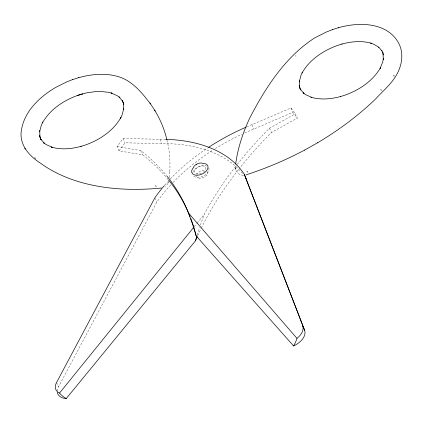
<?xml version="1.0" encoding="UTF-8"?>
<svg xmlns="http://www.w3.org/2000/svg" width="423" height="423" viewBox="0 0 423 423"><rect width="100%" height="100%" fill="white"/><g stroke="black" fill="none" stroke-linecap="round" stroke-linejoin="round"><path stroke-width="0.32" stroke-dasharray="2.12 1.59" d="M235.542 168.819L235.405 165.885M169.813 171.59C170.31 161.216 169.628 150.704 167.074 140.61M169.316 177.581L169.898 170.469M197.213 235.135L199.519 227.595M200.365 225.2L204.172 214.398A377.2 227.532 -24.2 0 1 236.859 164.912M57.258 391.132A16.756 10.104 -24.2 0 1 58.485 386.849L156.769 202.21A154.638 93.277 -24.2 0 1 170.86 184.788M168.037 183.344L166.762 185.01L164.928 186.474M168.174 179.542A377.2 227.532 -24.2 0 0 142.636 154.86L118.985 150.858L117.044 146.532L123.072 138.501L159.926 139.283A154.638 93.277 -24.2 0 1 165.007 139.326M118.985 150.858L125.018 142.826L161.866 143.609A154.638 93.277 -24.2 0 1 243.056 174.202M194.194 226.723L196.684 223.645M197.102 223.127L204.172 214.398M237.266 164.399A377.2 227.532 -24.2 0 1 269.514 128.195L295.349 113.782L297.29 118.102L271.455 132.521A377.2 227.532 -24.2 0 0 239.207 168.724M246.72 126.889A154.638 93.277 -24.2 0 1 252.034 124.669L290.966 107.939L295.349 113.782M244.563 133.023A154.638 93.277 -24.2 0 1 253.98 128.994L292.906 112.264L297.29 118.102M243.648 175.334C239.407 175.566 235.785 172.076 235.315 167.947M117.044 146.532L140.695 150.535A377.2 227.532 -24.2 0 1 166.625 175.698M295.577 55.461L296.005 56.412M290.966 107.939L292.906 112.264M269.514 128.195L271.455 132.521M252.034 124.669L253.98 128.994M235.611 168.1L236.039 169.052M159.926 139.283L161.866 143.609M140.695 150.535L142.636 154.86M154.823 197.89L156.769 202.21M123.072 138.501L125.018 142.826M56.539 382.524L58.485 386.849M235.611 169.068L235.844 169.961M173.086 182.429A154.638 93.277 -24.2 0 1 212.679 150.276M215.344 148.6A154.638 93.277 -24.2 0 1 242.236 134.091M197.784 235.563A377.2 227.532 -24.2 0 1 201.057 228.6M201.343 228.018A377.2 227.532 -24.2 0 1 238.805 169.237M164.663 185.226A154.638 93.277 -24.2 0 1 167.619 181.885M170.247 179.045A154.638 93.277 -24.2 0 1 207.582 148.008M207.397 171.463A5.927 3.574 -24.2 0 1 203.643 177.56A5.927 3.574 -24.2 0 1 196.653 176.238M196.658 175.249A5.927 3.574 -24.2 0 1 205.641 170.374M201.512 173.271A5.927 3.574 -24.2 0 1 194.622 171.31A5.927 3.574 -24.2 0 1 201.834 165.879A5.927 3.574 -24.2 0 1 204.991 170.654M204.716 170.998A5.927 3.574 -24.2 0 1 203.299 172.277M208.782 168A8.687 5.24 -24.2 0 1 203.246 176.19A8.687 5.24 -24.2 0 1 193.089 175.423M192.819 172.489A8.687 5.24 -24.2 0 1 198.44 166.863A8.687 5.24 -24.2 0 1 206.519 166.006"/><path stroke-width="0.63" d="M299.325 80.798L299.526 86.789L299.225 85.663L300.023 88.412L299.595 87.466L300.848 90.025L300.198 89.047L304.015 93.494L303.117 92.811L305.67 94.662L311.878 97.464L310.942 97.2C320.66 100.103 331.098 99.114 340.758 96.481L340.489 96.566L345.374 95.016C358.958 90.088 372.885 81.211 380.541 67.574L380.14 68.415L382.752 61.858L383.36 58.66L383.275 59.765L383.074 53.774L383.37 54.9L382.577 52.145L383.005 53.097L381.752 50.538M235.69 164.05C237.726 148.436 242.712 133.345 249.247 119.064L249.665 118.197C265.47 87.656 285.382 56.761 314.812 37.827L326.313 32.032L332.378 29.684M299.241 81.903L300.927 75.437L302.461 72.148L302.059 72.983C309.715 59.352 323.643 50.474 337.226 45.541L342.107 43.992L341.842 44.082C351.497 41.449 361.94 40.455 371.658 43.363L370.717 43.093L373.995 44.341L378.976 47.376M57.348 392.459A16.756 10.104 -24.2 0 0 66.263 398.556L195.489 240.787L196.832 236.388M168.433 182.514L168.856 181.562M193.813 166.614C195.664 164.166 198.847 162.744 201.908 163.019M66.263 398.556A22.969 19.929 34.5 0 1 59.5 393.115L193.776 227.236M317.583 142.8L317.768 142.694C338.659 130.236 358.307 115.648 375.82 98.755C383.169 90.686 392.058 83.527 397.165 73.724C401.855 65.036 403.595 54.186 399.539 44.928C387.954 20.145 354.099 21.605 332.224 29.737M245.953 175L248.571 174.033C267.817 167.651 286.519 159.672 304.444 150.186L304.555 150.117M196.124 164.494L196.462 164.298M304.444 150.186L317.768 142.694M72.782 79.54L66.718 81.888L55.212 87.683C39.535 97.031 24.444 111.238 21.425 130.051C18.786 144.296 29.15 156.087 40.449 163.13L41.338 163.801C53.129 172.198 66.496 178.109 80.349 182.17L81.269 182.435C106.152 189.398 132.32 190.546 157.964 188.341L161.554 187.981M77.784 95.349C63.587 100.521 50.268 109.197 42.459 122.844L42.86 122.004L41.327 125.298L39.64 131.759L39.73 130.654L39.926 136.645L39.63 135.519L40.423 138.273L39.995 137.322L41.248 139.881L40.597 138.903L44.415 143.355L43.516 142.673L46.07 144.523L52.278 147.326L51.342 147.056C61.06 149.964 71.498 148.97 81.158 146.337L80.888 146.427L85.774 144.878C99.357 139.944 113.285 131.067 120.941 117.435L120.539 118.276L122.073 114.982L123.759 108.521L123.675 109.62L123.474 103.63L123.775 104.761L122.977 102.006L123.405 102.958L122.157 100.399L122.807 101.372L118.985 96.925L119.889 97.607L117.335 95.757L111.122 92.954L112.058 93.224L108.399 92.283L100.299 91.442L95.942 91.548L86.868 92.801L77.631 95.402L82.511 93.853L82.242 93.938M78.62 77.695L78.884 77.605C91.976 74.02 106.168 72.782 119.281 76.928C132.817 81.348 142.181 93.118 150.567 103.973M338.215 27.839L338.485 27.749M72.629 79.593L78.884 77.605M378.585 47.064L382.064 51.046M167.011 176.18A377.2 227.532 -24.2 0 1 188.399 212.949L192.597 224.285L196.145 235.881L293.583 345.956A16.756 10.104 -24.2 0 0 304.613 330.289L244.293 174.297A154.638 93.277 -24.2 0 0 165.636 139.341M188.399 212.949L296.978 338.374A22.969 12.669 -77.6 0 1 293.583 345.956M154.575 110.054C160.217 119.291 164.531 129.406 166.921 139.976M149.916 103.001L155.225 111.032M393.75 75.278L394.178 76.23M380.869 89.533L381.297 90.485M247.016 171.172L247.444 172.124M244.293 174.297L304.613 330.289M155.701 185.618L156.129 186.569M34.866 157.573L35.289 158.525M24.793 148.145L25.221 149.097M195.489 240.787A377.2 227.532 -24.2 0 1 197.261 236.727M164.251 185.708A154.638 93.277 -24.2 0 0 154.823 197.89L56.539 382.524A16.756 10.104 -24.2 0 0 59.5 393.115M208.629 147.315A154.638 93.277 -24.2 0 1 246.133 127.143M245.224 177.121A154.638 93.277 -24.2 0 1 246.234 178.617M190.81 218.48A377.2 227.532 -24.2 0 1 193.565 226.448M193.755 227.072A377.2 227.532 -24.2 0 1 196.145 235.881M168.566 180.024A377.2 227.532 -24.2 0 1 190.107 216.671M302.667 325.964A16.756 10.104 -24.2 0 1 296.978 338.374M202.21 163.368A8.687 5.24 -24.2 0 1 207.244 169.75A8.687 5.24 -24.2 0 1 195.167 175.117A8.687 5.24 -24.2 0 1 193.914 167.059"/></g></svg>
